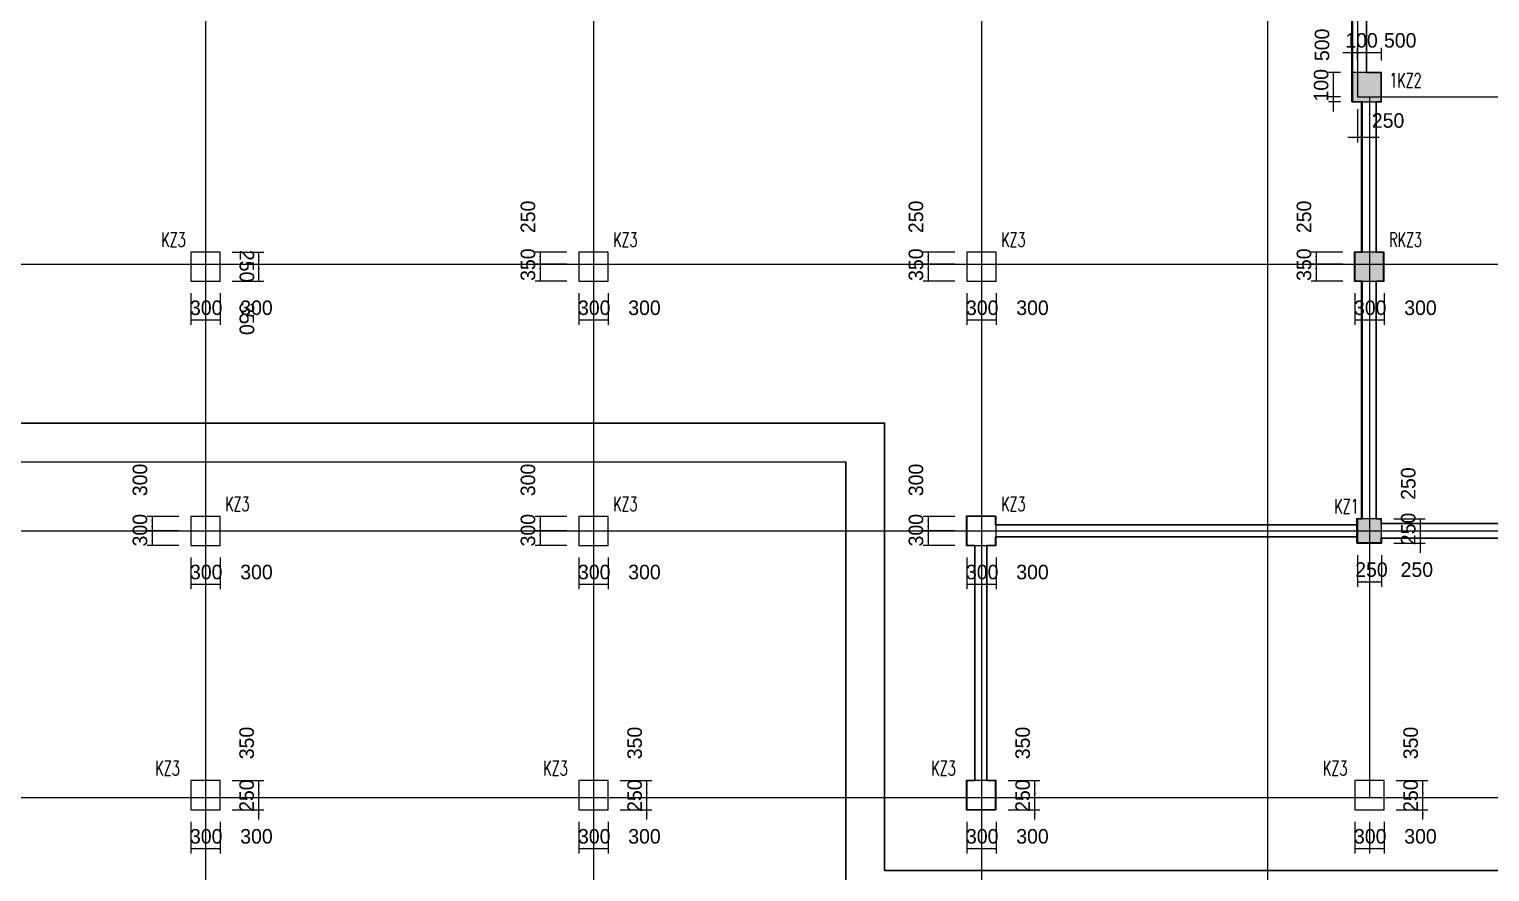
# Model space of a CAD drawing. Extents: x 387171 to 699106, y 11966 to 245688.
# Drawn here: x 615123 to 645238, y 194558 to 211934 of the extents above; entities that cross this region are included whole.
import ezdxf
from ezdxf.enums import TextEntityAlignment as Align

# ---------------------------------------------------------------- set-up
doc = ezdxf.new("R2010")
doc.units = 0
doc.header["$LTSCALE"] = 100
doc.header["$MEASUREMENT"] = 0
for name, color, linetype in [('COLU', 7, 'Continuous'), ('colu-主楼', 7, 'Continuous'), ('DIM', 3, 'Continuous'), ('DOTE', 253, 'Continuous'), ('HATCH', 254, 'Continuous'), ('h后浇带', 51, 'Continuous'), ('L-AXIS', 3, 'Continuous'), ('NUM', 7, 'Continuous'), ('小尺寸', 4, 'Continuous'), ('柱标注', 2, 'Continuous')]:
    doc.layers.add(name, color=color, linetype=linetype)
doc.styles.add('hztxt', font='hztxt')
doc.styles.get("Standard").update_dxf_attribs({"font": 'standard'})
doc.dimstyles.get("Standard").update_dxf_attribs({"dimtxt": 300, "dimasz": 100, "dimexe": 100, "dimexo": 250, "dimgap": 100, "dimtad": 0, "dimtoh": 1, "dimdec": 0, "dimdsep": 46, "dimcen": 0.09, "dimclrt": 7, "dimadec": 0, "dimazin": 0, "dimtfac": 1, "dimtdec": 4, "dimtofl": 0, "dimtmove": 0, "dimatfit": 3, "dimfxl": 1, "dimtolj": 1, "dimtzin": 0, "dimarcsym": 0})

# ---------------------------------------------------------------- blocks, each defined once
blk = doc.blocks.new('*D2834')
at = {"layer": 'L-AXIS', "color": 0, "linetype": 'ByBlock', "lineweight": -2}
for p, q in [((642508, 210288), (642508, 209599)), ((642758, 210288), (642758, 209599)), ((642958, 209699), (642308, 209699))]:
    blk.add_line(p, q, dxfattribs=at)
for points in [[(642508, 209699), (642408, 209683), (642408, 209716)], [(642758, 209699), (642858, 209716), (642858, 209683)]]:
    blk.add_solid(points, dxfattribs=at)
at = {"layer": 'L-AXIS', "color": 7, "linetype": 'Continuous', "lineweight": -2, "insert": (643141, 210049), "char_height": 300, "width": 566.67, "attachment_point": 5, "style": 'hztxt'}
blk.add_mtext('250', dxfattribs=at)
blk = doc.blocks.new('*D683')
at = {"layer": '小尺寸', "color": 0, "linetype": 'ByBlock', "lineweight": -2}
for p, q in [((642208, 211452), (642708, 211452)), ((642408, 211288), (642408, 211552)), ((642508, 211288), (642508, 211552))]:
    blk.add_line(p, q, dxfattribs=at)
for points in [[(642408, 211452), (642308, 211435), (642308, 211469)], [(642508, 211452), (642608, 211469), (642608, 211435)]]:
    blk.add_solid(points, dxfattribs=at)
at = {"layer": '小尺寸', "color": 7, "linetype": 'Continuous', "lineweight": -2, "insert": (642594, 211702), "char_height": 300, "width": 476.67, "attachment_point": 5, "style": 'hztxt'}
blk.add_mtext('100', dxfattribs=at)
blk = doc.blocks.new('*D1228')
at = {"layer": '小尺寸', "color": 0, "linetype": 'ByBlock', "lineweight": -2}
for p, q in [((642508, 211288), (642508, 211552)), ((642508, 211452), (643008, 211452)), ((643008, 211288), (643008, 211552))]:
    blk.add_line(p, q, dxfattribs=at)
for points in [[(642508, 211452), (642608, 211469), (642608, 211435)], [(643008, 211452), (642908, 211435), (642908, 211469)]]:
    blk.add_solid(points, dxfattribs=at)
at = {"layer": '小尺寸', "color": 7, "linetype": 'Continuous', "lineweight": -2, "insert": (643391, 211702), "char_height": 300, "width": 566.67, "attachment_point": 5, "style": 'hztxt'}
blk.add_mtext('500', dxfattribs=at)
blk = doc.blocks.new('*D3641')
at = {"layer": '小尺寸', "color": 0, "linetype": 'ByBlock', "lineweight": -2}
for p, q in [((642158, 210538), (641914, 210538)), ((642014, 210238), (642014, 210738)), ((642158, 210438), (641914, 210438))]:
    blk.add_line(p, q, dxfattribs=at)
for points in [[(642014, 210538), (641997, 210638), (642030, 210638)], [(642014, 210438), (642030, 210338), (641997, 210338)]]:
    blk.add_solid(points, dxfattribs=at)
at = {"layer": '小尺寸', "color": 7, "linetype": 'Continuous', "lineweight": -2, "insert": (641761, 210778), "char_height": 300, "width": 476.67, "attachment_point": 5, "rotation": 90, "style": 'hztxt'}
blk.add_mtext('100', dxfattribs=at)
blk = doc.blocks.new('*D3859')
at = {"layer": '小尺寸', "color": 0, "linetype": 'ByBlock', "lineweight": -2}
for p, q in [((642158, 211038), (641914, 211038)), ((642014, 210538), (642014, 211038)), ((642158, 210538), (641914, 210538))]:
    blk.add_line(p, q, dxfattribs=at)
for points in [[(642014, 211038), (642030, 210938), (641997, 210938)], [(642014, 210538), (641997, 210638), (642030, 210638)]]:
    blk.add_solid(points, dxfattribs=at)
at = {"layer": '小尺寸', "color": 7, "linetype": 'Continuous', "lineweight": -2, "insert": (641780, 211611), "char_height": 300, "width": 566.67, "attachment_point": 5, "rotation": 90, "style": 'hztxt'}
blk.add_mtext('500', dxfattribs=at)
blk = doc.blocks.new('*D3200')
at = {"layer": 'DIM', "color": 0, "linetype": 'ByBlock', "lineweight": -2}
for p, q in [((642458, 195588), (642458, 194938)), ((642758, 195588), (642758, 194938)), ((642458, 195038), (642758, 195038))]:
    blk.add_line(p, q, dxfattribs=at)
for points in [[(642458, 195038), (642558, 195055), (642558, 195021)], [(642758, 195038), (642658, 195021), (642658, 195055)]]:
    blk.add_solid(points, dxfattribs=at)
at = {"layer": 'DIM', "color": 7, "linetype": 'Continuous', "lineweight": -2, "insert": (642773, 195288), "char_height": 300, "width": 566.67, "attachment_point": 5, "style": 'hztxt'}
blk.add_mtext('300', dxfattribs=at)
blk = doc.blocks.new('*D1215')
at = {"layer": 'DIM', "color": 0, "linetype": 'ByBlock', "lineweight": -2}
for p, q in [((642758, 195588), (642758, 194938)), ((643058, 195588), (643058, 194938)), ((642758, 195038), (643058, 195038))]:
    blk.add_line(p, q, dxfattribs=at)
for points in [[(642758, 195038), (642858, 195055), (642858, 195021)], [(643058, 195038), (642958, 195021), (642958, 195055)]]:
    blk.add_solid(points, dxfattribs=at)
at = {"layer": 'DIM', "color": 7, "linetype": 'Continuous', "lineweight": -2, "insert": (643809, 195288), "char_height": 300, "width": 566.67, "attachment_point": 5, "style": 'hztxt'}
blk.add_mtext('300', dxfattribs=at)
blk = doc.blocks.new('*D1475')
at = {"layer": 'DIM', "color": 0, "linetype": 'ByBlock', "lineweight": -2}
for p, q in [((643308, 196088), (643958, 196088)), ((643858, 195638), (643858, 196288)), ((643308, 195838), (643958, 195838))]:
    blk.add_line(p, q, dxfattribs=at)
for points in [[(643858, 196088), (643841, 196188), (643875, 196188)], [(643858, 195838), (643875, 195738), (643841, 195738)]]:
    blk.add_solid(points, dxfattribs=at)
at = {"layer": 'DIM', "color": 7, "linetype": 'Continuous', "lineweight": -2, "insert": (643608, 196128), "char_height": 300, "width": 566.67, "attachment_point": 5, "rotation": 90, "style": 'hztxt'}
blk.add_mtext('250', dxfattribs=at)
blk = doc.blocks.new('*D1406')
at = {"layer": 'DIM', "color": 0, "linetype": 'ByBlock', "lineweight": -2}
for p, q in [((643308, 196438), (643958, 196438)), ((643858, 196088), (643858, 196438)), ((643308, 196088), (643958, 196088))]:
    blk.add_line(p, q, dxfattribs=at)
for points in [[(643858, 196438), (643875, 196338), (643841, 196338)], [(643858, 196088), (643841, 196188), (643875, 196188)]]:
    blk.add_solid(points, dxfattribs=at)
at = {"layer": 'DIM', "color": 7, "linetype": 'Continuous', "lineweight": -2, "insert": (643608, 197214), "char_height": 300, "width": 566.67, "attachment_point": 5, "rotation": 90, "style": 'hztxt'}
blk.add_mtext('350', dxfattribs=at)
blk = doc.blocks.new('*D1668')
at = {"layer": 'DIM', "color": 0, "linetype": 'ByBlock', "lineweight": -2}
for p, q in [((634458, 195588), (634458, 194938)), ((634758, 195588), (634758, 194938)), ((634458, 195038), (634758, 195038))]:
    blk.add_line(p, q, dxfattribs=at)
for points in [[(634458, 195038), (634558, 195055), (634558, 195021)], [(634758, 195038), (634658, 195021), (634658, 195055)]]:
    blk.add_solid(points, dxfattribs=at)
at = {"layer": 'DIM', "color": 7, "linetype": 'Continuous', "lineweight": -2, "insert": (634773, 195288), "char_height": 300, "width": 566.67, "attachment_point": 5, "style": 'hztxt'}
blk.add_mtext('300', dxfattribs=at)
blk = doc.blocks.new('*D3612')
at = {"layer": 'DIM', "color": 0, "linetype": 'ByBlock', "lineweight": -2}
for p, q in [((634758, 195588), (634758, 194938)), ((635058, 195588), (635058, 194938)), ((634758, 195038), (635058, 195038))]:
    blk.add_line(p, q, dxfattribs=at)
for points in [[(634758, 195038), (634858, 195055), (634858, 195021)], [(635058, 195038), (634958, 195021), (634958, 195055)]]:
    blk.add_solid(points, dxfattribs=at)
at = {"layer": 'DIM', "color": 7, "linetype": 'Continuous', "lineweight": -2, "insert": (635809, 195288), "char_height": 300, "width": 566.67, "attachment_point": 5, "style": 'hztxt'}
blk.add_mtext('300', dxfattribs=at)
blk = doc.blocks.new('*D3844')
at = {"layer": 'DIM', "color": 0, "linetype": 'ByBlock', "lineweight": -2}
for p, q in [((635308, 196088), (635958, 196088)), ((635858, 195638), (635858, 196288)), ((635308, 195838), (635958, 195838))]:
    blk.add_line(p, q, dxfattribs=at)
for points in [[(635858, 196088), (635841, 196188), (635875, 196188)], [(635858, 195838), (635875, 195738), (635841, 195738)]]:
    blk.add_solid(points, dxfattribs=at)
at = {"layer": 'DIM', "color": 7, "linetype": 'Continuous', "lineweight": -2, "insert": (635608, 196128), "char_height": 300, "width": 566.67, "attachment_point": 5, "rotation": 90, "style": 'hztxt'}
blk.add_mtext('250', dxfattribs=at)
blk = doc.blocks.new('*D2205')
at = {"layer": 'DIM', "color": 0, "linetype": 'ByBlock', "lineweight": -2}
for p, q in [((635308, 196438), (635958, 196438)), ((635858, 196088), (635858, 196438)), ((635308, 196088), (635958, 196088))]:
    blk.add_line(p, q, dxfattribs=at)
for points in [[(635858, 196438), (635875, 196338), (635841, 196338)], [(635858, 196088), (635841, 196188), (635875, 196188)]]:
    blk.add_solid(points, dxfattribs=at)
at = {"layer": 'DIM', "color": 7, "linetype": 'Continuous', "lineweight": -2, "insert": (635608, 197214), "char_height": 300, "width": 566.67, "attachment_point": 5, "rotation": 90, "style": 'hztxt'}
blk.add_mtext('350', dxfattribs=at)
blk = doc.blocks.new('*D2438')
at = {"layer": 'DIM', "color": 0, "linetype": 'ByBlock', "lineweight": -2}
for p, q in [((626458, 195588), (626458, 194938)), ((626758, 195588), (626758, 194938)), ((626458, 195038), (626758, 195038))]:
    blk.add_line(p, q, dxfattribs=at)
for points in [[(626458, 195038), (626558, 195055), (626558, 195021)], [(626758, 195038), (626658, 195021), (626658, 195055)]]:
    blk.add_solid(points, dxfattribs=at)
at = {"layer": 'DIM', "color": 7, "linetype": 'Continuous', "lineweight": -2, "insert": (626773, 195288), "char_height": 300, "width": 566.67, "attachment_point": 5, "style": 'hztxt'}
blk.add_mtext('300', dxfattribs=at)
blk = doc.blocks.new('*D2650')
at = {"layer": 'DIM', "color": 0, "linetype": 'ByBlock', "lineweight": -2}
for p, q in [((626758, 195588), (626758, 194938)), ((627058, 195588), (627058, 194938)), ((626758, 195038), (627058, 195038))]:
    blk.add_line(p, q, dxfattribs=at)
for points in [[(626758, 195038), (626858, 195055), (626858, 195021)], [(627058, 195038), (626958, 195021), (626958, 195055)]]:
    blk.add_solid(points, dxfattribs=at)
at = {"layer": 'DIM', "color": 7, "linetype": 'Continuous', "lineweight": -2, "insert": (627809, 195288), "char_height": 300, "width": 566.67, "attachment_point": 5, "style": 'hztxt'}
blk.add_mtext('300', dxfattribs=at)
blk = doc.blocks.new('*D2891')
at = {"layer": 'DIM', "color": 0, "linetype": 'ByBlock', "lineweight": -2}
for p, q in [((627308, 196088), (627958, 196088)), ((627858, 195638), (627858, 196288)), ((627308, 195838), (627958, 195838))]:
    blk.add_line(p, q, dxfattribs=at)
for points in [[(627858, 196088), (627841, 196188), (627875, 196188)], [(627858, 195838), (627875, 195738), (627841, 195738)]]:
    blk.add_solid(points, dxfattribs=at)
at = {"layer": 'DIM', "color": 7, "linetype": 'Continuous', "lineweight": -2, "insert": (627608, 196128), "char_height": 300, "width": 566.67, "attachment_point": 5, "rotation": 90, "style": 'hztxt'}
blk.add_mtext('250', dxfattribs=at)
blk = doc.blocks.new('*D2840')
at = {"layer": 'DIM', "color": 0, "linetype": 'ByBlock', "lineweight": -2}
for p, q in [((627308, 196438), (627958, 196438)), ((627858, 196088), (627858, 196438)), ((627308, 196088), (627958, 196088))]:
    blk.add_line(p, q, dxfattribs=at)
for points in [[(627858, 196438), (627875, 196338), (627841, 196338)], [(627858, 196088), (627841, 196188), (627875, 196188)]]:
    blk.add_solid(points, dxfattribs=at)
at = {"layer": 'DIM', "color": 7, "linetype": 'Continuous', "lineweight": -2, "insert": (627608, 197214), "char_height": 300, "width": 566.67, "attachment_point": 5, "rotation": 90, "style": 'hztxt'}
blk.add_mtext('350', dxfattribs=at)
blk = doc.blocks.new('*D3630')
at = {"layer": 'DIM', "color": 0, "linetype": 'ByBlock', "lineweight": -2}
for p, q in [((634208, 201888), (633558, 201888)), ((633658, 201888), (633658, 201588)), ((634208, 201588), (633558, 201588))]:
    blk.add_line(p, q, dxfattribs=at)
for points in [[(633658, 201888), (633675, 201788), (633641, 201788)], [(633658, 201588), (633641, 201688), (633675, 201688)]]:
    blk.add_solid(points, dxfattribs=at)
at = {"layer": 'DIM', "color": 7, "linetype": 'Continuous', "lineweight": -2, "insert": (633408, 202639), "char_height": 300, "width": 566.67, "attachment_point": 5, "rotation": 90, "style": 'hztxt'}
blk.add_mtext('300', dxfattribs=at)
blk = doc.blocks.new('*D3834')
at = {"layer": 'DIM', "color": 0, "linetype": 'ByBlock', "lineweight": -2}
for p, q in [((634208, 201588), (633558, 201588)), ((633658, 201588), (633658, 201288)), ((634208, 201288), (633558, 201288))]:
    blk.add_line(p, q, dxfattribs=at)
for points in [[(633658, 201588), (633675, 201488), (633641, 201488)], [(633658, 201288), (633641, 201388), (633675, 201388)]]:
    blk.add_solid(points, dxfattribs=at)
at = {"layer": 'DIM', "color": 7, "linetype": 'Continuous', "lineweight": -2, "insert": (633408, 201603), "char_height": 300, "width": 566.67, "attachment_point": 5, "rotation": 90, "style": 'hztxt'}
blk.add_mtext('300', dxfattribs=at)
blk = doc.blocks.new('*D1929')
at = {"layer": 'DIM', "color": 0, "linetype": 'ByBlock', "lineweight": -2}
for p, q in [((634458, 201038), (634458, 200388)), ((634758, 201038), (634758, 200388)), ((634458, 200488), (634758, 200488))]:
    blk.add_line(p, q, dxfattribs=at)
for points in [[(634458, 200488), (634558, 200505), (634558, 200471)], [(634758, 200488), (634658, 200471), (634658, 200505)]]:
    blk.add_solid(points, dxfattribs=at)
at = {"layer": 'DIM', "color": 7, "linetype": 'Continuous', "lineweight": -2, "insert": (634773, 200738), "char_height": 300, "width": 566.67, "attachment_point": 5, "style": 'hztxt'}
blk.add_mtext('300', dxfattribs=at)
blk = doc.blocks.new('*D2420')
at = {"layer": 'DIM', "color": 0, "linetype": 'ByBlock', "lineweight": -2}
for p, q in [((634758, 201038), (634758, 200388)), ((635058, 201038), (635058, 200388)), ((634758, 200488), (635058, 200488))]:
    blk.add_line(p, q, dxfattribs=at)
for points in [[(634758, 200488), (634858, 200505), (634858, 200471)], [(635058, 200488), (634958, 200471), (634958, 200505)]]:
    blk.add_solid(points, dxfattribs=at)
at = {"layer": 'DIM', "color": 7, "linetype": 'Continuous', "lineweight": -2, "insert": (635809, 200738), "char_height": 300, "width": 566.67, "attachment_point": 5, "style": 'hztxt'}
blk.add_mtext('300', dxfattribs=at)
blk = doc.blocks.new('*D2668')
at = {"layer": 'DIM', "color": 0, "linetype": 'ByBlock', "lineweight": -2}
for p, q in [((626208, 201888), (625558, 201888)), ((625658, 201888), (625658, 201588)), ((626208, 201588), (625558, 201588))]:
    blk.add_line(p, q, dxfattribs=at)
for points in [[(625658, 201888), (625675, 201788), (625641, 201788)], [(625658, 201588), (625641, 201688), (625675, 201688)]]:
    blk.add_solid(points, dxfattribs=at)
at = {"layer": 'DIM', "color": 7, "linetype": 'Continuous', "lineweight": -2, "insert": (625408, 202639), "char_height": 300, "width": 566.67, "attachment_point": 5, "rotation": 90, "style": 'hztxt'}
blk.add_mtext('300', dxfattribs=at)
blk = doc.blocks.new('*D2881')
at = {"layer": 'DIM', "color": 0, "linetype": 'ByBlock', "lineweight": -2}
for p, q in [((626208, 201588), (625558, 201588)), ((625658, 201588), (625658, 201288)), ((626208, 201288), (625558, 201288))]:
    blk.add_line(p, q, dxfattribs=at)
for points in [[(625658, 201588), (625675, 201488), (625641, 201488)], [(625658, 201288), (625641, 201388), (625675, 201388)]]:
    blk.add_solid(points, dxfattribs=at)
at = {"layer": 'DIM', "color": 7, "linetype": 'Continuous', "lineweight": -2, "insert": (625408, 201603), "char_height": 300, "width": 566.67, "attachment_point": 5, "rotation": 90, "style": 'hztxt'}
blk.add_mtext('300', dxfattribs=at)
blk = doc.blocks.new('*D2849')
at = {"layer": 'DIM', "color": 0, "linetype": 'ByBlock', "lineweight": -2}
for p, q in [((626458, 201038), (626458, 200388)), ((626758, 201038), (626758, 200388)), ((626458, 200488), (626758, 200488))]:
    blk.add_line(p, q, dxfattribs=at)
for points in [[(626458, 200488), (626558, 200505), (626558, 200471)], [(626758, 200488), (626658, 200471), (626658, 200505)]]:
    blk.add_solid(points, dxfattribs=at)
at = {"layer": 'DIM', "color": 7, "linetype": 'Continuous', "lineweight": -2, "insert": (626773, 200738), "char_height": 300, "width": 566.67, "attachment_point": 5, "style": 'hztxt'}
blk.add_mtext('300', dxfattribs=at)
blk = doc.blocks.new('*D828')
at = {"layer": 'DIM', "color": 0, "linetype": 'ByBlock', "lineweight": -2}
for p, q in [((626758, 201038), (626758, 200388)), ((627058, 201038), (627058, 200388)), ((626758, 200488), (627058, 200488))]:
    blk.add_line(p, q, dxfattribs=at)
for points in [[(626758, 200488), (626858, 200505), (626858, 200471)], [(627058, 200488), (626958, 200471), (626958, 200505)]]:
    blk.add_solid(points, dxfattribs=at)
at = {"layer": 'DIM', "color": 7, "linetype": 'Continuous', "lineweight": -2, "insert": (627809, 200738), "char_height": 300, "width": 566.67, "attachment_point": 5, "style": 'hztxt'}
blk.add_mtext('300', dxfattribs=at)
blk = doc.blocks.new('*D4171')
at = {"layer": 'DIM', "color": 0, "linetype": 'ByBlock', "lineweight": -2}
for p, q in [((642208, 207338), (641558, 207338)), ((641658, 207338), (641658, 207088)), ((642208, 207088), (641558, 207088))]:
    blk.add_line(p, q, dxfattribs=at)
for points in [[(641658, 207338), (641675, 207238), (641641, 207238)], [(641658, 207088), (641641, 207188), (641675, 207188)]]:
    blk.add_solid(points, dxfattribs=at)
at = {"layer": 'DIM', "color": 7, "linetype": 'Continuous', "lineweight": -2, "insert": (641408, 208064), "char_height": 300, "width": 566.67, "attachment_point": 5, "rotation": 90, "style": 'hztxt'}
blk.add_mtext('250', dxfattribs=at)
blk = doc.blocks.new('*D1')
at = {"layer": 'DIM', "color": 0, "linetype": 'ByBlock', "lineweight": -2}
for p, q in [((642208, 207088), (641558, 207088)), ((641658, 207088), (641658, 206738)), ((642208, 206738), (641558, 206738))]:
    blk.add_line(p, q, dxfattribs=at)
for points in [[(641658, 207088), (641675, 206988), (641641, 206988)], [(641658, 206738), (641641, 206838), (641675, 206838)]]:
    blk.add_solid(points, dxfattribs=at)
at = {"layer": 'DIM', "color": 7, "linetype": 'Continuous', "lineweight": -2, "insert": (641408, 207078), "char_height": 300, "width": 566.67, "attachment_point": 5, "rotation": 90, "style": 'hztxt'}
blk.add_mtext('350', dxfattribs=at)
blk = doc.blocks.new('*D274')
at = {"layer": 'DIM', "color": 0, "linetype": 'ByBlock', "lineweight": -2}
for p, q in [((642458, 206488), (642458, 205838)), ((642758, 206488), (642758, 205838)), ((642458, 205938), (642758, 205938))]:
    blk.add_line(p, q, dxfattribs=at)
for points in [[(642458, 205938), (642558, 205955), (642558, 205921)], [(642758, 205938), (642658, 205921), (642658, 205955)]]:
    blk.add_solid(points, dxfattribs=at)
at = {"layer": 'DIM', "color": 7, "linetype": 'Continuous', "lineweight": -2, "insert": (642773, 206188), "char_height": 300, "width": 566.67, "attachment_point": 5, "style": 'hztxt'}
blk.add_mtext('300', dxfattribs=at)
blk = doc.blocks.new('*D744')
at = {"layer": 'DIM', "color": 0, "linetype": 'ByBlock', "lineweight": -2}
for p, q in [((642758, 206488), (642758, 205838)), ((643058, 206488), (643058, 205838)), ((642758, 205938), (643058, 205938))]:
    blk.add_line(p, q, dxfattribs=at)
for points in [[(642758, 205938), (642858, 205955), (642858, 205921)], [(643058, 205938), (642958, 205921), (642958, 205955)]]:
    blk.add_solid(points, dxfattribs=at)
at = {"layer": 'DIM', "color": 7, "linetype": 'Continuous', "lineweight": -2, "insert": (643809, 206188), "char_height": 300, "width": 566.67, "attachment_point": 5, "style": 'hztxt'}
blk.add_mtext('300', dxfattribs=at)
blk = doc.blocks.new('*D3226')
at = {"layer": 'DIM', "color": 0, "linetype": 'ByBlock', "lineweight": -2}
for p, q in [((634208, 207338), (633558, 207338)), ((633658, 207338), (633658, 207088)), ((634208, 207088), (633558, 207088))]:
    blk.add_line(p, q, dxfattribs=at)
for points in [[(633658, 207338), (633675, 207238), (633641, 207238)], [(633658, 207088), (633641, 207188), (633675, 207188)]]:
    blk.add_solid(points, dxfattribs=at)
at = {"layer": 'DIM', "color": 7, "linetype": 'Continuous', "lineweight": -2, "insert": (633408, 208064), "char_height": 300, "width": 566.67, "attachment_point": 5, "rotation": 90, "style": 'hztxt'}
blk.add_mtext('250', dxfattribs=at)
blk = doc.blocks.new('*D3423')
at = {"layer": 'DIM', "color": 0, "linetype": 'ByBlock', "lineweight": -2}
for p, q in [((634208, 207088), (633558, 207088)), ((633658, 207088), (633658, 206738)), ((634208, 206738), (633558, 206738))]:
    blk.add_line(p, q, dxfattribs=at)
for points in [[(633658, 207088), (633675, 206988), (633641, 206988)], [(633658, 206738), (633641, 206838), (633675, 206838)]]:
    blk.add_solid(points, dxfattribs=at)
at = {"layer": 'DIM', "color": 7, "linetype": 'Continuous', "lineweight": -2, "insert": (633408, 207078), "char_height": 300, "width": 566.67, "attachment_point": 5, "rotation": 90, "style": 'hztxt'}
blk.add_mtext('350', dxfattribs=at)
blk = doc.blocks.new('*D3589')
at = {"layer": 'DIM', "color": 0, "linetype": 'ByBlock', "lineweight": -2}
for p, q in [((634458, 206488), (634458, 205838)), ((634758, 206488), (634758, 205838)), ((634458, 205938), (634758, 205938))]:
    blk.add_line(p, q, dxfattribs=at)
for points in [[(634458, 205938), (634558, 205955), (634558, 205921)], [(634758, 205938), (634658, 205921), (634658, 205955)]]:
    blk.add_solid(points, dxfattribs=at)
at = {"layer": 'DIM', "color": 7, "linetype": 'Continuous', "lineweight": -2, "insert": (634773, 206188), "char_height": 300, "width": 566.67, "attachment_point": 5, "style": 'hztxt'}
blk.add_mtext('300', dxfattribs=at)
blk = doc.blocks.new('*D3833')
at = {"layer": 'DIM', "color": 0, "linetype": 'ByBlock', "lineweight": -2}
for p, q in [((634758, 206488), (634758, 205838)), ((635058, 206488), (635058, 205838)), ((634758, 205938), (635058, 205938))]:
    blk.add_line(p, q, dxfattribs=at)
for points in [[(634758, 205938), (634858, 205955), (634858, 205921)], [(635058, 205938), (634958, 205921), (634958, 205955)]]:
    blk.add_solid(points, dxfattribs=at)
at = {"layer": 'DIM', "color": 7, "linetype": 'Continuous', "lineweight": -2, "insert": (635809, 206188), "char_height": 300, "width": 566.67, "attachment_point": 5, "style": 'hztxt'}
blk.add_mtext('300', dxfattribs=at)
blk = doc.blocks.new('*D2179')
at = {"layer": 'DIM', "color": 0, "linetype": 'ByBlock', "lineweight": -2}
for p, q in [((626208, 207338), (625558, 207338)), ((625658, 207338), (625658, 207088)), ((626208, 207088), (625558, 207088))]:
    blk.add_line(p, q, dxfattribs=at)
for points in [[(625658, 207338), (625675, 207238), (625641, 207238)], [(625658, 207088), (625641, 207188), (625675, 207188)]]:
    blk.add_solid(points, dxfattribs=at)
at = {"layer": 'DIM', "color": 7, "linetype": 'Continuous', "lineweight": -2, "insert": (625408, 208064), "char_height": 300, "width": 566.67, "attachment_point": 5, "rotation": 90, "style": 'hztxt'}
blk.add_mtext('250', dxfattribs=at)
blk = doc.blocks.new('*D2419')
at = {"layer": 'DIM', "color": 0, "linetype": 'ByBlock', "lineweight": -2}
for p, q in [((626208, 207088), (625558, 207088)), ((625658, 207088), (625658, 206738)), ((626208, 206738), (625558, 206738))]:
    blk.add_line(p, q, dxfattribs=at)
for points in [[(625658, 207088), (625675, 206988), (625641, 206988)], [(625658, 206738), (625641, 206838), (625675, 206838)]]:
    blk.add_solid(points, dxfattribs=at)
at = {"layer": 'DIM', "color": 7, "linetype": 'Continuous', "lineweight": -2, "insert": (625408, 207078), "char_height": 300, "width": 566.67, "attachment_point": 5, "rotation": 90, "style": 'hztxt'}
blk.add_mtext('350', dxfattribs=at)
blk = doc.blocks.new('*D2628')
at = {"layer": 'DIM', "color": 0, "linetype": 'ByBlock', "lineweight": -2}
for p, q in [((626458, 206488), (626458, 205838)), ((626758, 206488), (626758, 205838)), ((626458, 205938), (626758, 205938))]:
    blk.add_line(p, q, dxfattribs=at)
for points in [[(626458, 205938), (626558, 205955), (626558, 205921)], [(626758, 205938), (626658, 205921), (626658, 205955)]]:
    blk.add_solid(points, dxfattribs=at)
at = {"layer": 'DIM', "color": 7, "linetype": 'Continuous', "lineweight": -2, "insert": (626773, 206188), "char_height": 300, "width": 566.67, "attachment_point": 5, "style": 'hztxt'}
blk.add_mtext('300', dxfattribs=at)
blk = doc.blocks.new('*D2880')
at = {"layer": 'DIM', "color": 0, "linetype": 'ByBlock', "lineweight": -2}
for p, q in [((626758, 206488), (626758, 205838)), ((627058, 206488), (627058, 205838)), ((626758, 205938), (627058, 205938))]:
    blk.add_line(p, q, dxfattribs=at)
for points in [[(626758, 205938), (626858, 205955), (626858, 205921)], [(627058, 205938), (626958, 205921), (626958, 205955)]]:
    blk.add_solid(points, dxfattribs=at)
at = {"layer": 'DIM', "color": 7, "linetype": 'Continuous', "lineweight": -2, "insert": (627809, 206188), "char_height": 300, "width": 566.67, "attachment_point": 5, "style": 'hztxt'}
blk.add_mtext('300', dxfattribs=at)
blk = doc.blocks.new('*D2824')
at = {"layer": 'DIM', "color": 0, "linetype": 'ByBlock', "lineweight": -2}
for p, q in [((618458, 206488), (618458, 205838)), ((618758, 206488), (618758, 205838)), ((618458, 205938), (618758, 205938))]:
    blk.add_line(p, q, dxfattribs=at)
for points in [[(618458, 205938), (618558, 205955), (618558, 205921)], [(618758, 205938), (618658, 205921), (618658, 205955)]]:
    blk.add_solid(points, dxfattribs=at)
at = {"layer": 'DIM', "color": 7, "linetype": 'Continuous', "lineweight": -2, "insert": (618773, 206188), "char_height": 300, "width": 566.67, "attachment_point": 5, "style": 'hztxt'}
blk.add_mtext('300', dxfattribs=at)
blk = doc.blocks.new('*D827')
at = {"layer": 'DIM', "color": 0, "linetype": 'ByBlock', "lineweight": -2}
for p, q in [((618758, 206488), (618758, 205838)), ((619058, 206488), (619058, 205838)), ((618758, 205938), (619058, 205938))]:
    blk.add_line(p, q, dxfattribs=at)
for points in [[(618758, 205938), (618858, 205955), (618858, 205921)], [(619058, 205938), (618958, 205921), (618958, 205955)]]:
    blk.add_solid(points, dxfattribs=at)
at = {"layer": 'DIM', "color": 7, "linetype": 'Continuous', "lineweight": -2, "insert": (619809, 206188), "char_height": 300, "width": 566.67, "attachment_point": 5, "style": 'hztxt'}
blk.add_mtext('300', dxfattribs=at)
blk = doc.blocks.new('*D1061')
at = {"layer": 'DIM', "color": 0, "linetype": 'ByBlock', "lineweight": -2}
for p, q in [((619308, 207088), (619958, 207088)), ((619858, 206738), (619858, 207088)), ((619308, 206738), (619958, 206738))]:
    blk.add_line(p, q, dxfattribs=at)
for points in [[(619858, 207088), (619875, 206988), (619841, 206988)], [(619858, 206738), (619841, 206838), (619875, 206838)]]:
    blk.add_solid(points, dxfattribs=at)
at = {"layer": 'DIM', "color": 7, "linetype": 'Continuous', "lineweight": -2, "insert": (619608, 205962), "char_height": 300, "width": 566.67, "attachment_point": 5, "rotation": 270, "style": 'hztxt'}
blk.add_mtext('350', dxfattribs=at)
blk = doc.blocks.new('*D1600')
at = {"layer": 'DIM', "color": 0, "linetype": 'ByBlock', "lineweight": -2}
for p, q in [((619308, 207338), (619958, 207338)), ((619858, 207088), (619858, 207338)), ((619308, 207088), (619958, 207088))]:
    blk.add_line(p, q, dxfattribs=at)
for points in [[(619858, 207338), (619875, 207238), (619841, 207238)], [(619858, 207088), (619841, 207188), (619875, 207188)]]:
    blk.add_solid(points, dxfattribs=at)
at = {"layer": 'DIM', "color": 7, "linetype": 'Continuous', "lineweight": -2, "insert": (619608, 207048), "char_height": 300, "width": 566.67, "attachment_point": 5, "rotation": 270, "style": 'hztxt'}
blk.add_mtext('250', dxfattribs=at)
blk = doc.blocks.new('*D3240')
at = {"layer": 'DIM', "color": 0, "linetype": 'ByBlock', "lineweight": -2}
for p, q in [((642508, 201088), (642508, 200438)), ((642758, 201088), (642758, 200438)), ((642508, 200538), (642758, 200538))]:
    blk.add_line(p, q, dxfattribs=at)
for points in [[(642508, 200538), (642608, 200555), (642608, 200521)], [(642758, 200538), (642658, 200521), (642658, 200555)]]:
    blk.add_solid(points, dxfattribs=at)
at = {"layer": 'DIM', "color": 7, "linetype": 'Continuous', "lineweight": -2, "insert": (642798, 200788), "char_height": 300, "width": 566.67, "attachment_point": 5, "style": 'hztxt'}
blk.add_mtext('250', dxfattribs=at)
blk = doc.blocks.new('*D1989')
at = {"layer": 'DIM', "color": 0, "linetype": 'ByBlock', "lineweight": -2}
for p, q in [((642758, 201088), (642758, 200438)), ((643008, 201088), (643008, 200438)), ((642758, 200538), (643008, 200538))]:
    blk.add_line(p, q, dxfattribs=at)
for points in [[(642758, 200538), (642858, 200555), (642858, 200521)], [(643008, 200538), (642908, 200521), (642908, 200555)]]:
    blk.add_solid(points, dxfattribs=at)
at = {"layer": 'DIM', "color": 7, "linetype": 'Continuous', "lineweight": -2, "insert": (643734, 200788), "char_height": 300, "width": 566.67, "attachment_point": 5, "style": 'hztxt'}
blk.add_mtext('250', dxfattribs=at)
blk = doc.blocks.new('*D2243')
at = {"layer": 'DIM', "color": 0, "linetype": 'ByBlock', "lineweight": -2}
for p, q in [((643808, 201138), (643808, 201788)), ((643258, 201588), (643908, 201588)), ((643258, 201338), (643908, 201338))]:
    blk.add_line(p, q, dxfattribs=at)
for points in [[(643808, 201588), (643791, 201688), (643825, 201688)], [(643808, 201338), (643825, 201238), (643791, 201238)]]:
    blk.add_solid(points, dxfattribs=at)
at = {"layer": 'DIM', "color": 7, "linetype": 'Continuous', "lineweight": -2, "insert": (643558, 201628), "char_height": 300, "width": 566.67, "attachment_point": 5, "rotation": 90, "style": 'hztxt'}
blk.add_mtext('250', dxfattribs=at)
blk = doc.blocks.new('*D194')
at = {"layer": 'DIM', "color": 0, "linetype": 'ByBlock', "lineweight": -2}
for p, q in [((643258, 201838), (643908, 201838)), ((643808, 201588), (643808, 201838)), ((643258, 201588), (643908, 201588))]:
    blk.add_line(p, q, dxfattribs=at)
for points in [[(643808, 201838), (643825, 201738), (643791, 201738)], [(643808, 201588), (643791, 201688), (643825, 201688)]]:
    blk.add_solid(points, dxfattribs=at)
at = {"layer": 'DIM', "color": 7, "linetype": 'Continuous', "lineweight": -2, "insert": (643558, 202564), "char_height": 300, "width": 566.67, "attachment_point": 5, "rotation": 90, "style": 'hztxt'}
blk.add_mtext('250', dxfattribs=at)
blk = doc.blocks.new('*D164')
at = {"layer": 'DIM', "color": 0, "linetype": 'ByBlock', "lineweight": -2}
for p, q in [((618458, 195588), (618458, 194938)), ((618758, 195588), (618758, 194938)), ((618458, 195038), (618758, 195038))]:
    blk.add_line(p, q, dxfattribs=at)
for points in [[(618458, 195038), (618558, 195055), (618558, 195021)], [(618758, 195038), (618658, 195021), (618658, 195055)]]:
    blk.add_solid(points, dxfattribs=at)
at = {"layer": 'DIM', "color": 7, "linetype": 'Continuous', "lineweight": -2, "insert": (618773, 195288), "char_height": 300, "width": 566.67, "attachment_point": 5, "style": 'hztxt'}
blk.add_mtext('300', dxfattribs=at)
blk = doc.blocks.new('*D386')
at = {"layer": 'DIM', "color": 0, "linetype": 'ByBlock', "lineweight": -2}
for p, q in [((618758, 195588), (618758, 194938)), ((619058, 195588), (619058, 194938)), ((618758, 195038), (619058, 195038))]:
    blk.add_line(p, q, dxfattribs=at)
for points in [[(618758, 195038), (618858, 195055), (618858, 195021)], [(619058, 195038), (618958, 195021), (618958, 195055)]]:
    blk.add_solid(points, dxfattribs=at)
at = {"layer": 'DIM', "color": 7, "linetype": 'Continuous', "lineweight": -2, "insert": (619809, 195288), "char_height": 300, "width": 566.67, "attachment_point": 5, "style": 'hztxt'}
blk.add_mtext('300', dxfattribs=at)
blk = doc.blocks.new('*D635')
at = {"layer": 'DIM', "color": 0, "linetype": 'ByBlock', "lineweight": -2}
for p, q in [((619308, 196088), (619958, 196088)), ((619858, 195638), (619858, 196288)), ((619308, 195838), (619958, 195838))]:
    blk.add_line(p, q, dxfattribs=at)
for points in [[(619858, 196088), (619841, 196188), (619875, 196188)], [(619858, 195838), (619875, 195738), (619841, 195738)]]:
    blk.add_solid(points, dxfattribs=at)
at = {"layer": 'DIM', "color": 7, "linetype": 'Continuous', "lineweight": -2, "insert": (619608, 196128), "char_height": 300, "width": 566.67, "attachment_point": 5, "rotation": 90, "style": 'hztxt'}
blk.add_mtext('250', dxfattribs=at)
blk = doc.blocks.new('*D1144')
at = {"layer": 'DIM', "color": 0, "linetype": 'ByBlock', "lineweight": -2}
for p, q in [((619308, 196438), (619958, 196438)), ((619858, 196088), (619858, 196438)), ((619308, 196088), (619958, 196088))]:
    blk.add_line(p, q, dxfattribs=at)
for points in [[(619858, 196438), (619875, 196338), (619841, 196338)], [(619858, 196088), (619841, 196188), (619875, 196188)]]:
    blk.add_solid(points, dxfattribs=at)
at = {"layer": 'DIM', "color": 7, "linetype": 'Continuous', "lineweight": -2, "insert": (619608, 197214), "char_height": 300, "width": 566.67, "attachment_point": 5, "rotation": 90, "style": 'hztxt'}
blk.add_mtext('350', dxfattribs=at)
blk = doc.blocks.new('*D3567')
at = {"layer": 'DIM', "color": 0, "linetype": 'ByBlock', "lineweight": -2}
for p, q in [((618208, 201888), (617558, 201888)), ((617658, 201888), (617658, 201588)), ((618208, 201588), (617558, 201588))]:
    blk.add_line(p, q, dxfattribs=at)
for points in [[(617658, 201888), (617675, 201788), (617641, 201788)], [(617658, 201588), (617641, 201688), (617675, 201688)]]:
    blk.add_solid(points, dxfattribs=at)
at = {"layer": 'DIM', "color": 7, "linetype": 'Continuous', "lineweight": -2, "insert": (617408, 202639), "char_height": 300, "width": 566.67, "attachment_point": 5, "rotation": 90, "style": 'hztxt'}
blk.add_mtext('300', dxfattribs=at)
blk = doc.blocks.new('*D3777')
at = {"layer": 'DIM', "color": 0, "linetype": 'ByBlock', "lineweight": -2}
for p, q in [((618208, 201588), (617558, 201588)), ((617658, 201588), (617658, 201288)), ((618208, 201288), (617558, 201288))]:
    blk.add_line(p, q, dxfattribs=at)
for points in [[(617658, 201588), (617675, 201488), (617641, 201488)], [(617658, 201288), (617641, 201388), (617675, 201388)]]:
    blk.add_solid(points, dxfattribs=at)
at = {"layer": 'DIM', "color": 7, "linetype": 'Continuous', "lineweight": -2, "insert": (617408, 201603), "char_height": 300, "width": 566.67, "attachment_point": 5, "rotation": 90, "style": 'hztxt'}
blk.add_mtext('300', dxfattribs=at)
blk = doc.blocks.new('*D3759')
at = {"layer": 'DIM', "color": 0, "linetype": 'ByBlock', "lineweight": -2}
for p, q in [((618458, 201038), (618458, 200388)), ((618758, 201038), (618758, 200388)), ((618458, 200488), (618758, 200488))]:
    blk.add_line(p, q, dxfattribs=at)
for points in [[(618458, 200488), (618558, 200505), (618558, 200471)], [(618758, 200488), (618658, 200471), (618658, 200505)]]:
    blk.add_solid(points, dxfattribs=at)
at = {"layer": 'DIM', "color": 7, "linetype": 'Continuous', "lineweight": -2, "insert": (618773, 200738), "char_height": 300, "width": 566.67, "attachment_point": 5, "style": 'hztxt'}
blk.add_mtext('300', dxfattribs=at)
blk = doc.blocks.new('*D3962')
at = {"layer": 'DIM', "color": 0, "linetype": 'ByBlock', "lineweight": -2}
for p, q in [((618758, 201038), (618758, 200388)), ((619058, 201038), (619058, 200388)), ((618758, 200488), (619058, 200488))]:
    blk.add_line(p, q, dxfattribs=at)
for points in [[(618758, 200488), (618858, 200505), (618858, 200471)], [(619058, 200488), (618958, 200471), (618958, 200505)]]:
    blk.add_solid(points, dxfattribs=at)
at = {"layer": 'DIM', "color": 7, "linetype": 'Continuous', "lineweight": -2, "insert": (619809, 200738), "char_height": 300, "width": 566.67, "attachment_point": 5, "style": 'hztxt'}
blk.add_mtext('300', dxfattribs=at)
blk = doc.blocks.new('后浇带现场')
at = {"color": 6, "lineweight": 30}
for points in [[(775670, 730852), (815757, 730852), (815757, 721630), (841315, 721630)], [(775507, 730049), (814957, 730052), (814957, 720830), (841315, 720830)]]:
    blk.add_lwpolyline(points, dxfattribs=at)
at = {"layer": 'h后浇带', "color": 1}
for p, q in [((815757, 721630), (815757, 730849)), ((814957, 720830), (814957, 730049)), ((815757, 721630), (841315, 721630))]:
    blk.add_line(p, q, dxfattribs=at)

msp = doc.modelspace()

# ---------------------------------------------------------------- hatches: boundary and pattern name
at = {"layer": 'HATCH'}
for points in [[(643008.1, 210437.9), (643008.1, 211037.9), (642408.1, 211037.9), (642408.1, 210437.9)], [(642458.1, 206737.9), (643058.1, 206737.9), (643058.1, 207337.9), (642458.1, 207337.9)], [(642508.1, 201337.9), (643008.1, 201337.9), (643008.1, 201837.9), (642508.1, 201837.9)]]:
    msp.add_hatch(color=256, dxfattribs=at).paths.add_polyline_path(points, flags=0)

# ---------------------------------------------------------------- linework, layer by layer
at = {"color": 4, "lineweight": 30}
msp.add_lwpolyline([(651858.1, 225337.9), (641908.1, 225337.9), (641908.1, 225037.9), (642358.1, 225037.9), (642358.1, 217337.9), (641908.1, 217337.9), (641908.1, 217037.9), (642408.1, 217037.9), (642408.1, 210437.9), (642608.1, 210437.9), (642608.1, 207337.9), (642458.1, 207337.9), (642458.1, 206737.9), (642608.1, 206737.9), (642608.1, 201837.9), (642508.1, 201837.9), (642508.1, 201337.9), (643008.1, 201337.9), (643008.1, 201437.9), (646608.1, 201437.9)], dxfattribs=at)
at = {"color": 3, "lineweight": 30}
for points in [[(642995.3, 211038.9), (642695.3, 211038.9), (642695.3, 213138.9), (642395.3, 213138.9), (642395.3, 210438.9), (642595.3, 210438.9), (642595.3, 207338.9), (642445.3, 207338.9), (642445.3, 206738.9), (642595.3, 206738.9), (642595.3, 201838.9), (642495.3, 201838.9), (642495.3, 201338.9), (642995.3, 201338.9), (642995.3, 201438.9), (646595.3, 201438.9)], [(646595.3, 201738.9), (642995.3, 201738.9), (642995.3, 201838.9), (642895.3, 201838.9), (642895.3, 206738.9), (643045.3, 206738.9), (643045.3, 207338.9), (642895.3, 207338.9), (642895.3, 210438.9), (642995.3, 210438.9), (642995.3, 211038.9)]]:
    msp.add_lwpolyline(points, dxfattribs=at)
at = {"color": 6, "lineweight": 30}
msp.add_lwpolyline([(642495.3, 201463.9), (642495.3, 201713.9), (635045.3, 201713.9), (635045.3, 201888.9), (634445.3, 201888.9), (634445.3, 201288.9), (634620.3, 201288.9), (634620.3, 196438.9), (634445.3, 196438.9), (634445.3, 195838.9), (635045.3, 195838.9), (635045.3, 196438.9), (634870.3, 196438.9), (634870.3, 201288.9), (635045.3, 201288.9), (635045.3, 201463.9), (642495.3, 201463.9)], dxfattribs=at)
at = {"layer": 'COLU'}
for points in [[(618458.1, 206737.9), (619058.1, 206737.9), (619058.1, 207337.9), (618458.1, 207337.9)], [(626458.1, 206737.9), (627058.1, 206737.9), (627058.1, 207337.9), (626458.1, 207337.9)], [(634458.1, 206737.9), (635058.1, 206737.9), (635058.1, 207337.9), (634458.1, 207337.9)], [(642458.1, 206737.9), (643058.1, 206737.9), (643058.1, 207337.9), (642458.1, 207337.9)], [(618458.1, 201287.9), (619058.1, 201287.9), (619058.1, 201887.9), (618458.1, 201887.9)], [(626458.1, 201287.9), (627058.1, 201287.9), (627058.1, 201887.9), (626458.1, 201887.9)], [(634458.1, 201287.9), (635058.1, 201287.9), (635058.1, 201887.9), (634458.1, 201887.9)], [(642508.1, 201337.9), (643008.1, 201337.9), (643008.1, 201837.9), (642508.1, 201837.9)], [(618458.1, 195837.9), (619058.1, 195837.9), (619058.1, 196437.9), (618458.1, 196437.9)], [(626458.1, 195837.9), (627058.1, 195837.9), (627058.1, 196437.9), (626458.1, 196437.9)], [(634458.1, 195837.9), (635058.1, 195837.9), (635058.1, 196437.9), (634458.1, 196437.9)], [(642458.1, 195837.9), (643058.1, 195837.9), (643058.1, 196437.9), (642458.1, 196437.9)]]:
    msp.add_lwpolyline(points, close=True, dxfattribs=at)
at = {"layer": 'colu-主楼'}
msp.add_lwpolyline([(643008.1, 210437.9), (643008.1, 211037.9), (642408.1, 211037.9), (642408.1, 210437.9)], close=True, dxfattribs=at)
at = {"layer": 'DOTE'}
for p, q in [((642508.1, 234260.7), (642508.1, 210537.9)), ((618758.1, 216637.9), (618758.1, 184587.9)), ((626758.1, 216330.8), (626758.1, 179087.9)), ((634758.1, 216271.9), (634758.1, 167587.9)), ((640658.1, 216289.7), (640658.1, 179087.9)), ((642508.1, 210537.9), (664839.1, 210537.9)), ((642758.1, 210537.9), (642758.1, 196087.9)), ((488958, 207087.9), (664518.6, 207087.9)), ((545881.1, 201587.9), (664518.6, 201587.9)), ((534043.3, 196087.9), (664518.6, 196087.9))]:
    msp.add_line(p, q, dxfattribs=at)

# ---------------------------------------------------------------- block references
at = {"color": 3, "lineweight": 30}
msp.add_blockref('后浇带现场', (-182998.7, -527042.1), dxfattribs=at)

# ---------------------------------------------------------------- texts
at = {"layer": 'NUM', "color": 200, "width": 0.7}
for s, p in [('KZ3', (617847.9, 207444)), ('KZ3', (627164.1, 207444)), ('KZ3', (635164.1, 207444)), ('RKZ3', (643164.1, 207444)), ('KZ3', (619164.1, 201994)), ('KZ3', (627164.1, 201994)), ('KZ3', (635164.1, 201994)), ('KZ1', (642033.9, 201944)), ('KZ3', (617725, 196544)), ('KZ3', (625725, 196544)), ('KZ3', (633725, 196544)), ('KZ3', (641799.8, 196544))]:
    msp.add_text(s, height=300, dxfattribs=at).set_placement(p)
at = {"layer": '柱标注', "color": 200, "width": 0.7}
msp.add_text('1KZ2', height=300, dxfattribs=at).set_placement((643500.8, 210880.2), align=Align.MIDDLE_CENTER)

# ---------------------------------------------------------------- dimensions: what is measured, and where the dimension line sits
at = {"layer": 'DIM', "color": 200}
for p1, p2, picture, middle in [((626458.1, 207337.9), (626458.1, 207087.9), '*D2179', (625408.1, 207556)), ((634458.1, 207337.9), (634458.1, 207087.9), '*D3226', (633408.1, 207556)), ((642458.1, 207337.9), (642458.1, 207087.9), '*D4171', (641408.1, 207556)), ((619058.1, 207087.9), (619058.1, 207337.9), '*D1600', (619608.1, 207556)), ((626458.1, 207087.9), (626458.1, 206737.9), '*D2419', (625408.1, 206519.9)), ((634458.1, 207087.9), (634458.1, 206737.9), '*D3423', (633408.1, 206519.9)), ((642458.1, 207087.9), (642458.1, 206737.9), '*D1', (641408.1, 206519.9)), ((619058.1, 206737.9), (619058.1, 207087.9), '*D1061', (619608.1, 206519.9)), ((618458.1, 206737.9), (618758.1, 206737.9), '*D2824', (618240, 206187.9)), ((618758.1, 206737.9), (619058.1, 206737.9), '*D827', (619276.1, 206187.9)), ((626458.1, 206737.9), (626758.1, 206737.9), '*D2628', (626240, 206187.9)), ((626758.1, 206737.9), (627058.1, 206737.9), '*D2880', (627276.1, 206187.9)), ((634458.1, 206737.9), (634758.1, 206737.9), '*D3589', (634240, 206187.9)), ((634758.1, 206737.9), (635058.1, 206737.9), '*D3833', (635276.1, 206187.9)), ((642458.1, 206737.9), (642758.1, 206737.9), '*D274', (642240, 206187.9)), ((642758.1, 206737.9), (643058.1, 206737.9), '*D744', (643276.1, 206187.9)), ((618458.1, 201887.9), (618458.1, 201587.9), '*D3567', (617408.1, 202106)), ((626458.1, 201887.9), (626458.1, 201587.9), '*D2668', (625408.1, 202106)), ((634458.1, 201887.9), (634458.1, 201587.9), '*D3630', (633408.1, 202106)), ((643008.1, 201587.9), (643008.1, 201837.9), '*D194', (643558.1, 202056)), ((618458.1, 201587.9), (618458.1, 201287.9), '*D3777', (617408.1, 201069.9)), ((626458.1, 201587.9), (626458.1, 201287.9), '*D2881', (625408.1, 201069.9)), ((634458.1, 201587.9), (634458.1, 201287.9), '*D3834', (633408.1, 201069.9)), ((643008.1, 201337.9), (643008.1, 201587.9), '*D2243', (643558.1, 201119.9)), ((618458.1, 201287.9), (618758.1, 201287.9), '*D3759', (618240, 200737.9)), ((618758.1, 201287.9), (619058.1, 201287.9), '*D3962', (619276.1, 200737.9)), ((626458.1, 201287.9), (626758.1, 201287.9), '*D2849', (626240, 200737.9)), ((626758.1, 201287.9), (627058.1, 201287.9), '*D828', (627276.1, 200737.9)), ((634458.1, 201287.9), (634758.1, 201287.9), '*D1929', (634240, 200737.9)), ((634758.1, 201287.9), (635058.1, 201287.9), '*D2420', (635276.1, 200737.9)), ((642508.1, 201337.9), (642758.1, 201337.9), '*D3240', (642290, 200787.9)), ((642758.1, 201337.9), (643008.1, 201337.9), '*D1989', (643226.1, 200787.9)), ((619058.1, 196087.9), (619058.1, 196437.9), '*D1144', (619608.1, 196656)), ((627058.1, 196087.9), (627058.1, 196437.9), '*D2840', (627608.1, 196656)), ((635058.1, 196087.9), (635058.1, 196437.9), '*D2205', (635608.1, 196656)), ((643058.1, 196087.9), (643058.1, 196437.9), '*D1406', (643608.1, 196656)), ((619058.1, 195837.9), (619058.1, 196087.9), '*D635', (619608.1, 195619.9)), ((627058.1, 195837.9), (627058.1, 196087.9), '*D2891', (627608.1, 195619.9)), ((635058.1, 195837.9), (635058.1, 196087.9), '*D3844', (635608.1, 195619.9)), ((643058.1, 195837.9), (643058.1, 196087.9), '*D1475', (643608.1, 195619.9)), ((618458.1, 195837.9), (618758.1, 195837.9), '*D164', (618240, 195287.9)), ((618758.1, 195837.9), (619058.1, 195837.9), '*D386', (619276.1, 195287.9)), ((626458.1, 195837.9), (626758.1, 195837.9), '*D2438', (626240, 195287.9)), ((626758.1, 195837.9), (627058.1, 195837.9), '*D2650', (627276.1, 195287.9)), ((634458.1, 195837.9), (634758.1, 195837.9), '*D1668', (634240, 195287.9)), ((634758.1, 195837.9), (635058.1, 195837.9), '*D3612', (635276.1, 195287.9)), ((642458.1, 195837.9), (642758.1, 195837.9), '*D3200', (642240, 195287.9)), ((642758.1, 195837.9), (643058.1, 195837.9), '*D1215', (643276.1, 195287.9))]:
    dim = msp.add_aligned_dim(p1=p1, p2=p2, distance=-800, dimstyle='Standard', dxfattribs=at)
    dim.commit()
    dim.dimension.update_dxf_attribs({"geometry": picture, "text_midpoint": middle})
at = {"layer": 'L-AXIS'}
dim = msp.add_linear_dim(base=(642508.1, 209699.4), p1=(642758.1, 210537.9), p2=(642508.1, 210537.9), dimstyle='Standard', dxfattribs=at)
dim.commit()
dim.dimension.update_dxf_attribs({"geometry": '*D2834', "text_midpoint": (642633.1, 210049.4)})
at = {"layer": '小尺寸'}
for base, p1, p2, picture, middle in [((642013.6, 211037.9), (642408.1, 210537.9), (642408.1, 211037.9), '*D3859', (641779.7, 210977.8)), ((642013.6, 210537.9), (642408.1, 210437.9), (642408.1, 210537.9), '*D3641', (641761, 210389.6))]:
    dim = msp.add_linear_dim(base=base, p1=p1, p2=p2, angle=90, dimstyle='Standard', dxfattribs=at)
    dim.commit()
    dim.dimension.update_dxf_attribs({"geometry": picture, "text_midpoint": middle})
for base, p1, p2, picture, middle in [((642508.1, 211452.1), (642408.1, 211037.9), (642508.1, 211037.9), '*D683', (642206.1, 211702.1)), ((643008.1, 211452.1), (642508.1, 211037.9), (643008.1, 211037.9), '*D1228', (642758.1, 211702.1))]:
    dim = msp.add_linear_dim(base=base, p1=p1, p2=p2, dimstyle='Standard', dxfattribs=at)
    dim.commit()
    dim.dimension.update_dxf_attribs({"geometry": picture, "text_midpoint": middle})

doc.saveas('drawing.dxf')
